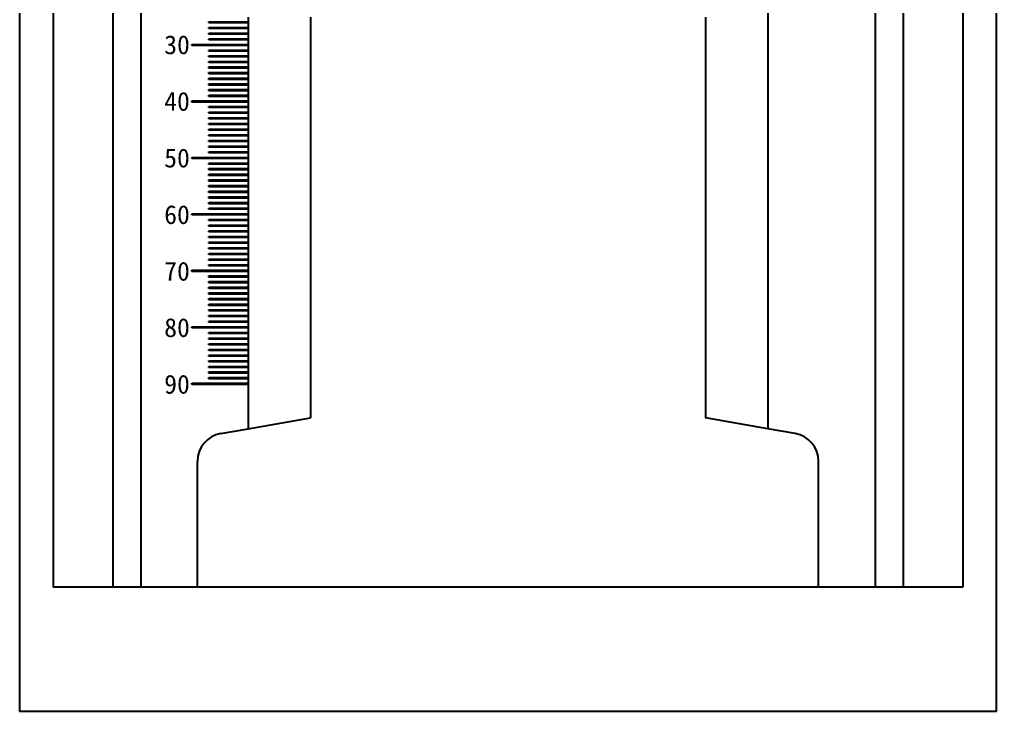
# Model space of a CAD drawing. Header units: millimetres. Extents: x 2223 to 4172, y 741 to 2119.
# Drawn here: x 3483.7 to 3659.7, y 1405.2 to 1529.9 of the extents above; entities that cross this region are included whole.
import ezdxf

# ---------------------------------------------------------------- set-up
doc = ezdxf.new("R2010")
doc.units = ezdxf.units.MM
doc.styles.get("Standard").update_dxf_attribs({"font": 'arial.ttf'})

msp = doc.modelspace()

# ---------------------------------------------------------------- linework, layer by layer
at = {"color": 7, "linetype": 'Continuous', "lineweight": 25}
for p, q in [((3483.653, 1690.124), (3483.653, 1405.238)), ((3659.672, 1405.238), (3659.672, 1690.124)), ((3489.707, 1671.809), (3489.707, 1427.621)), ((3500.441, 1671.809), (3500.441, 1427.621)), ((3505.528, 1671.809), (3505.528, 1427.621)), ((3637.796, 1671.809), (3637.796, 1427.621)), ((3642.884, 1671.809), (3642.884, 1427.621)), ((3653.617, 1671.809), (3653.617, 1427.621)), ((3618.465, 1655.469), (3618.465, 1456.171)), ((3524.859, 1530.282), (3524.859, 1529.468)), ((3536.051, 1530.333), (3536.051, 1458.145)), ((3607.273, 1530.333), (3607.273, 1458.145)), ((3517.737, 1529.468), (3524.859, 1529.468)), ((3517.737, 1529.265), (3517.737, 1529.468)), ((3524.859, 1529.265), (3517.737, 1529.265)), ((3517.737, 1528.451), (3524.859, 1528.451)), ((3517.737, 1528.247), (3517.737, 1528.451)), ((3524.859, 1528.247), (3517.737, 1528.247)), ((3524.859, 1529.468), (3524.859, 1529.265)), ((3524.859, 1529.265), (3524.859, 1528.451)), ((3524.859, 1528.451), (3524.859, 1528.247)), ((3524.859, 1528.247), (3524.859, 1527.433)), ((3517.737, 1527.433), (3524.859, 1527.433)), ((3517.737, 1527.23), (3517.737, 1527.433)), ((3524.859, 1527.23), (3517.737, 1527.23)), ((3517.737, 1526.416), (3524.859, 1526.416)), ((3517.737, 1526.212), (3517.737, 1526.416)), ((3524.859, 1526.212), (3517.737, 1526.212)), ((3524.859, 1527.433), (3524.859, 1527.23)), ((3524.859, 1527.23), (3524.859, 1526.416)), ((3524.859, 1526.416), (3524.859, 1526.212)), ((3524.859, 1526.212), (3524.859, 1525.398)), ((3514.685, 1525.398), (3524.859, 1525.398)), ((3514.685, 1525.195), (3514.685, 1525.398)), ((3524.859, 1525.195), (3514.685, 1525.195)), ((3517.737, 1524.381), (3524.859, 1524.381)), ((3517.737, 1524.177), (3517.737, 1524.381)), ((3524.859, 1525.398), (3524.859, 1525.195)), ((3524.859, 1525.195), (3524.859, 1524.381)), ((3524.859, 1524.381), (3524.859, 1524.177)), ((3524.859, 1524.177), (3517.737, 1524.177)), ((3517.737, 1523.363), (3524.859, 1523.363)), ((3517.737, 1523.16), (3517.737, 1523.363)), ((3524.859, 1523.16), (3517.737, 1523.16)), ((3524.859, 1524.177), (3524.859, 1523.363)), ((3524.859, 1523.363), (3524.859, 1523.16)), ((3524.859, 1523.16), (3524.859, 1522.346)), ((3517.737, 1522.346), (3524.859, 1522.346)), ((3517.737, 1522.143), (3517.737, 1522.346)), ((3524.859, 1522.143), (3517.737, 1522.143)), ((3517.737, 1521.329), (3524.859, 1521.329)), ((3517.737, 1521.125), (3517.737, 1521.329)), ((3524.859, 1521.125), (3517.737, 1521.125)), ((3524.859, 1522.346), (3524.859, 1522.143)), ((3524.859, 1522.143), (3524.859, 1521.329)), ((3524.859, 1521.329), (3524.859, 1521.125)), ((3524.859, 1521.125), (3524.859, 1520.311)), ((3517.737, 1520.311), (3524.859, 1520.311)), ((3517.737, 1520.108), (3517.737, 1520.311)), ((3524.859, 1520.108), (3517.737, 1520.108)), ((3517.737, 1519.294), (3524.859, 1519.294)), ((3517.737, 1519.09), (3517.737, 1519.294)), ((3524.859, 1519.09), (3517.737, 1519.09)), ((3524.859, 1520.311), (3524.859, 1520.108)), ((3524.859, 1520.108), (3524.859, 1519.294)), ((3524.859, 1519.294), (3524.859, 1519.09)), ((3524.859, 1519.09), (3524.859, 1518.276)), ((3517.737, 1518.276), (3524.859, 1518.276)), ((3517.737, 1518.073), (3517.737, 1518.276)), ((3524.859, 1518.073), (3517.737, 1518.073)), ((3524.859, 1518.276), (3524.859, 1518.073)), ((3524.859, 1518.073), (3524.859, 1517.259)), ((3517.737, 1517.259), (3524.859, 1517.259)), ((3517.737, 1517.055), (3517.737, 1517.259)), ((3524.859, 1517.055), (3517.737, 1517.055)), ((3517.737, 1516.241), (3524.859, 1516.241)), ((3517.737, 1516.038), (3517.737, 1516.241)), ((3524.859, 1516.038), (3517.737, 1516.038)), ((3524.859, 1517.259), (3524.859, 1517.055)), ((3524.859, 1517.055), (3524.859, 1516.241)), ((3524.859, 1516.241), (3524.859, 1516.038)), ((3524.859, 1516.038), (3524.859, 1515.224)), ((3514.685, 1515.224), (3524.859, 1515.224)), ((3514.685, 1515.02), (3514.685, 1515.224)), ((3524.859, 1515.02), (3514.685, 1515.02)), ((3517.737, 1514.206), (3524.859, 1514.206)), ((3517.737, 1514.003), (3517.737, 1514.206)), ((3524.859, 1514.003), (3517.737, 1514.003)), ((3524.859, 1515.224), (3524.859, 1515.02)), ((3524.859, 1515.02), (3524.859, 1514.206)), ((3524.859, 1514.206), (3524.859, 1514.003)), ((3524.859, 1514.003), (3524.859, 1513.189)), ((3517.737, 1513.189), (3524.859, 1513.189)), ((3517.737, 1512.985), (3517.737, 1513.189)), ((3524.859, 1512.985), (3517.737, 1512.985)), ((3517.737, 1512.172), (3524.859, 1512.172)), ((3517.737, 1511.968), (3517.737, 1512.172)), ((3524.859, 1513.189), (3524.859, 1512.985)), ((3524.859, 1512.985), (3524.859, 1512.172)), ((3524.859, 1512.172), (3524.859, 1511.968)), ((3524.859, 1511.968), (3517.737, 1511.968)), ((3517.737, 1511.154), (3524.859, 1511.154)), ((3517.737, 1510.951), (3517.737, 1511.154)), ((3524.859, 1510.951), (3517.737, 1510.951)), ((3524.859, 1511.968), (3524.859, 1511.154)), ((3524.859, 1511.154), (3524.859, 1510.951)), ((3524.859, 1510.951), (3524.859, 1510.137)), ((3517.737, 1510.137), (3524.859, 1510.137)), ((3517.737, 1509.933), (3517.737, 1510.137)), ((3524.859, 1509.933), (3517.737, 1509.933)), ((3517.737, 1509.119), (3524.859, 1509.119)), ((3517.737, 1508.916), (3517.737, 1509.119)), ((3524.859, 1508.916), (3517.737, 1508.916)), ((3524.859, 1510.137), (3524.859, 1509.933)), ((3524.859, 1509.933), (3524.859, 1509.119)), ((3524.859, 1509.119), (3524.859, 1508.916)), ((3524.859, 1508.916), (3524.859, 1508.102)), ((3517.737, 1508.102), (3524.859, 1508.102)), ((3517.737, 1507.898), (3517.737, 1508.102)), ((3524.859, 1507.898), (3517.737, 1507.898)), ((3517.737, 1507.084), (3524.859, 1507.084)), ((3517.737, 1506.881), (3517.737, 1507.084)), ((3524.859, 1506.881), (3517.737, 1506.881)), ((3524.859, 1508.102), (3524.859, 1507.898)), ((3524.859, 1507.898), (3524.859, 1507.084)), ((3524.859, 1507.084), (3524.859, 1506.881)), ((3524.859, 1506.881), (3524.859, 1506.067)), ((3514.685, 1505.049), (3524.859, 1505.049)), ((3514.685, 1504.846), (3514.685, 1505.049)), ((3517.737, 1506.067), (3524.859, 1506.067)), ((3517.737, 1505.863), (3517.737, 1506.067)), ((3524.859, 1505.863), (3517.737, 1505.863)), ((3524.859, 1506.067), (3524.859, 1505.863)), ((3524.859, 1505.863), (3524.859, 1505.049)), ((3524.859, 1505.049), (3524.859, 1504.846)), ((3524.859, 1504.846), (3514.685, 1504.846)), ((3517.737, 1504.032), (3524.859, 1504.032)), ((3517.737, 1503.828), (3517.737, 1504.032)), ((3524.859, 1503.828), (3517.737, 1503.828)), ((3524.859, 1504.846), (3524.859, 1504.032)), ((3524.859, 1504.032), (3524.859, 1503.828)), ((3524.859, 1503.828), (3524.859, 1503.014)), ((3517.737, 1503.014), (3524.859, 1503.014)), ((3517.737, 1502.811), (3517.737, 1503.014)), ((3524.859, 1502.811), (3517.737, 1502.811)), ((3517.737, 1501.997), (3524.859, 1501.997)), ((3517.737, 1501.794), (3517.737, 1501.997)), ((3524.859, 1501.794), (3517.737, 1501.794)), ((3524.859, 1503.014), (3524.859, 1502.811)), ((3524.859, 1502.811), (3524.859, 1501.997)), ((3524.859, 1501.997), (3524.859, 1501.794)), ((3524.859, 1501.794), (3524.859, 1500.98)), ((3517.737, 1500.98), (3524.859, 1500.98)), ((3517.737, 1500.776), (3517.737, 1500.98)), ((3524.859, 1500.776), (3517.737, 1500.776)), ((3517.737, 1499.962), (3524.859, 1499.962)), ((3517.737, 1499.759), (3517.737, 1499.962)), ((3524.859, 1499.759), (3517.737, 1499.759)), ((3524.859, 1500.98), (3524.859, 1500.776)), ((3524.859, 1500.776), (3524.859, 1499.962)), ((3524.859, 1499.962), (3524.859, 1499.759)), ((3524.859, 1499.759), (3524.859, 1498.945)), ((3517.737, 1498.945), (3524.859, 1498.945)), ((3517.737, 1498.741), (3517.737, 1498.945)), ((3524.859, 1498.741), (3517.737, 1498.741)), ((3517.737, 1497.927), (3524.859, 1497.927)), ((3517.737, 1497.724), (3517.737, 1497.927)), ((3524.859, 1498.945), (3524.859, 1498.741)), ((3524.859, 1498.741), (3524.859, 1497.927)), ((3524.859, 1497.927), (3524.859, 1497.724)), ((3524.859, 1497.724), (3517.737, 1497.724)), ((3517.737, 1496.91), (3524.859, 1496.91)), ((3517.737, 1496.706), (3517.737, 1496.91)), ((3524.859, 1496.706), (3517.737, 1496.706)), ((3524.859, 1497.724), (3524.859, 1496.91)), ((3524.859, 1496.91), (3524.859, 1496.706)), ((3524.859, 1496.706), (3524.859, 1495.892)), ((3514.685, 1494.875), (3524.859, 1494.875)), ((3514.685, 1494.671), (3514.685, 1494.875)), ((3524.859, 1494.671), (3514.685, 1494.671)), ((3517.737, 1495.892), (3524.859, 1495.892)), ((3517.737, 1495.689), (3517.737, 1495.892)), ((3524.859, 1495.689), (3517.737, 1495.689)), ((3524.859, 1495.892), (3524.859, 1495.689)), ((3524.859, 1495.689), (3524.859, 1494.875)), ((3524.859, 1494.875), (3524.859, 1494.671)), ((3524.859, 1494.671), (3524.859, 1493.857)), ((3517.737, 1493.857), (3524.859, 1493.857)), ((3517.737, 1493.654), (3517.737, 1493.857)), ((3524.859, 1493.654), (3517.737, 1493.654)), ((3517.737, 1492.84), (3524.859, 1492.84)), ((3517.737, 1492.636), (3517.737, 1492.84)), ((3524.859, 1493.857), (3524.859, 1493.654)), ((3524.859, 1493.654), (3524.859, 1492.84)), ((3524.859, 1492.84), (3524.859, 1492.636)), ((3524.859, 1492.636), (3517.737, 1492.636)), ((3517.737, 1491.823), (3524.859, 1491.823)), ((3517.737, 1491.619), (3517.737, 1491.823)), ((3524.859, 1491.619), (3517.737, 1491.619)), ((3524.859, 1492.636), (3524.859, 1491.823)), ((3524.859, 1491.823), (3524.859, 1491.619)), ((3524.859, 1491.619), (3524.859, 1490.805)), ((3517.737, 1490.805), (3524.859, 1490.805)), ((3517.737, 1490.602), (3517.737, 1490.805)), ((3524.859, 1490.602), (3517.737, 1490.602)), ((3517.737, 1489.788), (3524.859, 1489.788)), ((3517.737, 1489.584), (3517.737, 1489.788)), ((3524.859, 1489.584), (3517.737, 1489.584)), ((3524.859, 1490.805), (3524.859, 1490.602)), ((3524.859, 1490.602), (3524.859, 1489.788)), ((3524.859, 1489.788), (3524.859, 1489.584)), ((3524.859, 1489.584), (3524.859, 1488.77)), ((3517.737, 1488.77), (3524.859, 1488.77)), ((3517.737, 1488.567), (3517.737, 1488.77)), ((3524.859, 1488.567), (3517.737, 1488.567)), ((3517.737, 1487.753), (3524.859, 1487.753)), ((3517.737, 1487.549), (3517.737, 1487.753)), ((3524.859, 1487.549), (3517.737, 1487.549)), ((3524.859, 1488.77), (3524.859, 1488.567)), ((3524.859, 1488.567), (3524.859, 1487.753)), ((3524.859, 1487.753), (3524.859, 1487.549)), ((3524.859, 1487.549), (3524.859, 1486.735)), ((3517.737, 1486.735), (3524.859, 1486.735)), ((3517.737, 1486.532), (3517.737, 1486.735)), ((3524.859, 1486.532), (3517.737, 1486.532)), ((3517.737, 1485.718), (3524.859, 1485.718)), ((3517.737, 1485.514), (3517.737, 1485.718)), ((3524.859, 1486.735), (3524.859, 1486.532)), ((3524.859, 1486.532), (3524.859, 1485.718)), ((3524.859, 1485.718), (3524.859, 1485.514)), ((3514.685, 1484.7), (3524.859, 1484.7)), ((3514.685, 1484.497), (3514.685, 1484.7)), ((3524.859, 1484.497), (3514.685, 1484.497)), ((3524.859, 1485.514), (3517.737, 1485.514)), ((3524.859, 1485.514), (3524.859, 1484.7)), ((3524.859, 1484.7), (3524.859, 1484.497)), ((3524.859, 1484.497), (3524.859, 1483.683)), ((3517.737, 1483.683), (3524.859, 1483.683)), ((3517.737, 1483.479), (3517.737, 1483.683)), ((3524.859, 1483.479), (3517.737, 1483.479)), ((3517.737, 1482.665), (3524.859, 1482.665)), ((3517.737, 1482.462), (3517.737, 1482.665)), ((3524.859, 1482.462), (3517.737, 1482.462)), ((3524.859, 1483.683), (3524.859, 1483.479)), ((3524.859, 1483.479), (3524.859, 1482.665)), ((3524.859, 1482.665), (3524.859, 1482.462)), ((3524.859, 1482.462), (3524.859, 1481.648)), ((3517.737, 1481.648), (3524.859, 1481.648)), ((3517.737, 1481.445), (3517.737, 1481.648)), ((3524.859, 1481.445), (3517.737, 1481.445)), ((3517.737, 1480.631), (3524.859, 1480.631)), ((3517.737, 1480.427), (3517.737, 1480.631)), ((3524.859, 1480.427), (3517.737, 1480.427)), ((3524.859, 1481.648), (3524.859, 1481.445)), ((3524.859, 1481.445), (3524.859, 1480.631)), ((3524.859, 1480.631), (3524.859, 1480.427)), ((3524.859, 1480.427), (3524.859, 1479.613)), ((3517.737, 1479.613), (3524.859, 1479.613)), ((3517.737, 1479.41), (3517.737, 1479.613)), ((3524.859, 1479.41), (3517.737, 1479.41)), ((3517.737, 1478.596), (3524.859, 1478.596)), ((3517.737, 1478.392), (3517.737, 1478.596)), ((3524.859, 1479.613), (3524.859, 1479.41)), ((3524.859, 1479.41), (3524.859, 1478.596)), ((3524.859, 1478.596), (3524.859, 1478.392)), ((3524.859, 1478.392), (3517.737, 1478.392)), ((3517.737, 1477.578), (3524.859, 1477.578)), ((3517.737, 1477.375), (3517.737, 1477.578)), ((3524.859, 1477.375), (3517.737, 1477.375)), ((3524.859, 1478.392), (3524.859, 1477.578)), ((3524.859, 1477.578), (3524.859, 1477.375)), ((3524.859, 1477.375), (3524.859, 1476.561)), ((3517.737, 1476.561), (3524.859, 1476.561)), ((3517.737, 1476.357), (3517.737, 1476.561)), ((3524.859, 1476.357), (3517.737, 1476.357)), ((3517.737, 1475.543), (3524.859, 1475.543)), ((3517.737, 1475.34), (3517.737, 1475.543)), ((3524.859, 1475.34), (3517.737, 1475.34)), ((3524.859, 1476.561), (3524.859, 1476.357)), ((3524.859, 1476.357), (3524.859, 1475.543)), ((3524.859, 1475.543), (3524.859, 1475.34)), ((3524.859, 1475.34), (3524.859, 1474.526)), ((3514.685, 1474.526), (3524.859, 1474.526)), ((3514.685, 1474.322), (3514.685, 1474.526)), ((3524.859, 1474.322), (3514.685, 1474.322)), ((3517.737, 1473.508), (3524.859, 1473.508)), ((3517.737, 1473.305), (3517.737, 1473.508)), ((3524.859, 1473.305), (3517.737, 1473.305)), ((3524.859, 1474.526), (3524.859, 1474.322)), ((3524.859, 1474.322), (3524.859, 1473.508)), ((3524.859, 1473.508), (3524.859, 1473.305)), ((3524.859, 1473.305), (3524.859, 1472.491)), ((3517.737, 1472.491), (3524.859, 1472.491)), ((3517.737, 1472.287), (3517.737, 1472.491)), ((3524.859, 1472.287), (3517.737, 1472.287)), ((3524.859, 1472.491), (3524.859, 1472.287)), ((3524.859, 1472.287), (3524.859, 1471.474)), ((3517.737, 1471.474), (3524.859, 1471.474)), ((3517.737, 1471.27), (3517.737, 1471.474)), ((3524.859, 1471.27), (3517.737, 1471.27)), ((3517.737, 1470.456), (3524.859, 1470.456)), ((3517.737, 1470.253), (3517.737, 1470.456)), ((3524.859, 1470.253), (3517.737, 1470.253)), ((3524.859, 1471.474), (3524.859, 1471.27)), ((3524.859, 1471.27), (3524.859, 1470.456)), ((3524.859, 1470.456), (3524.859, 1470.253)), ((3524.859, 1470.253), (3524.859, 1469.439)), ((3517.737, 1469.439), (3524.859, 1469.439)), ((3517.737, 1469.235), (3517.737, 1469.439)), ((3524.859, 1469.235), (3517.737, 1469.235)), ((3517.737, 1468.421), (3524.859, 1468.421)), ((3517.737, 1468.218), (3517.737, 1468.421)), ((3524.859, 1468.218), (3517.737, 1468.218)), ((3524.859, 1469.439), (3524.859, 1469.235)), ((3524.859, 1469.235), (3524.859, 1468.421)), ((3524.859, 1468.421), (3524.859, 1468.218)), ((3524.859, 1468.218), (3524.859, 1467.404)), ((3517.737, 1467.404), (3524.859, 1467.404)), ((3517.737, 1467.2), (3517.737, 1467.404)), ((3524.859, 1467.2), (3517.737, 1467.2)), ((3517.737, 1466.386), (3524.859, 1466.386)), ((3517.737, 1466.183), (3517.737, 1466.386)), ((3524.859, 1467.404), (3524.859, 1467.2)), ((3524.859, 1467.2), (3524.859, 1466.386)), ((3524.859, 1466.386), (3524.859, 1466.183)), ((3524.859, 1466.183), (3517.737, 1466.183)), ((3517.737, 1465.369), (3524.859, 1465.369)), ((3517.737, 1465.165), (3517.737, 1465.369)), ((3524.859, 1465.165), (3517.737, 1465.165)), ((3524.859, 1466.183), (3524.859, 1465.369)), ((3524.859, 1465.369), (3524.859, 1465.165)), ((3524.859, 1465.165), (3524.859, 1464.351)), ((3514.685, 1464.351), (3524.859, 1464.351)), ((3514.685, 1464.148), (3514.685, 1464.351)), ((3524.859, 1464.148), (3514.685, 1464.148)), ((3524.859, 1464.351), (3524.859, 1464.148)), ((3524.859, 1464.148), (3524.859, 1456.171)), ((3524.859, 1456.171), (3536.051, 1458.145)), ((3618.465, 1456.171), (3607.273, 1458.145)), ((3519.906, 1455.298), (3524.859, 1456.171)), ((3623.418, 1455.298), (3618.465, 1456.171)), ((3515.702, 1427.621), (3515.702, 1450.288)), ((3627.622, 1427.621), (3627.622, 1450.288)), ((3653.617, 1427.621), (3489.707, 1427.621)), ((3659.672, 1405.238), (3483.653, 1405.238))]:
    msp.add_line(p, q, dxfattribs=at)
for centre, start, end in [((3520.79, 1450.288), 100, 180), ((3622.535, 1450.288), 0, 80)]:
    msp.add_arc(centre, 5.087, start, end, dxfattribs=at)

# ---------------------------------------------------------------- texts
at = {"linetype": 'ByBlock', "char_height": 3.4, "attachment_point": 1}
for s, insert in [('{\\fSimSun|b0|i0|c134|p2;30}', (3509.716, 1527.032)), ('{\\fSimSun|b0|i0|c134|p2;40}', (3509.716, 1516.832)), ('{\\fSimSun|b0|i0|c134|p2;50}', (3509.716, 1506.632)), ('{\\fSimSun|b0|i0|c134|p2;60}', (3509.716, 1496.432)), ('{\\fSimSun|b0|i0|c134|p2;70}', (3509.716, 1486.232)), ('{\\fSimSun|b0|i0|c134|p2;80}', (3509.716, 1476.083)), ('{\\fSimSun|b0|i0|c134|p2;90}', (3509.716, 1465.883))]:
    msp.add_mtext_dynamic_manual_height_columns(s, width=6.53154, gutter_width=1.7, heights=[0], dxfattribs=dict(at, insert=insert))

doc.saveas('drawing.dxf')
